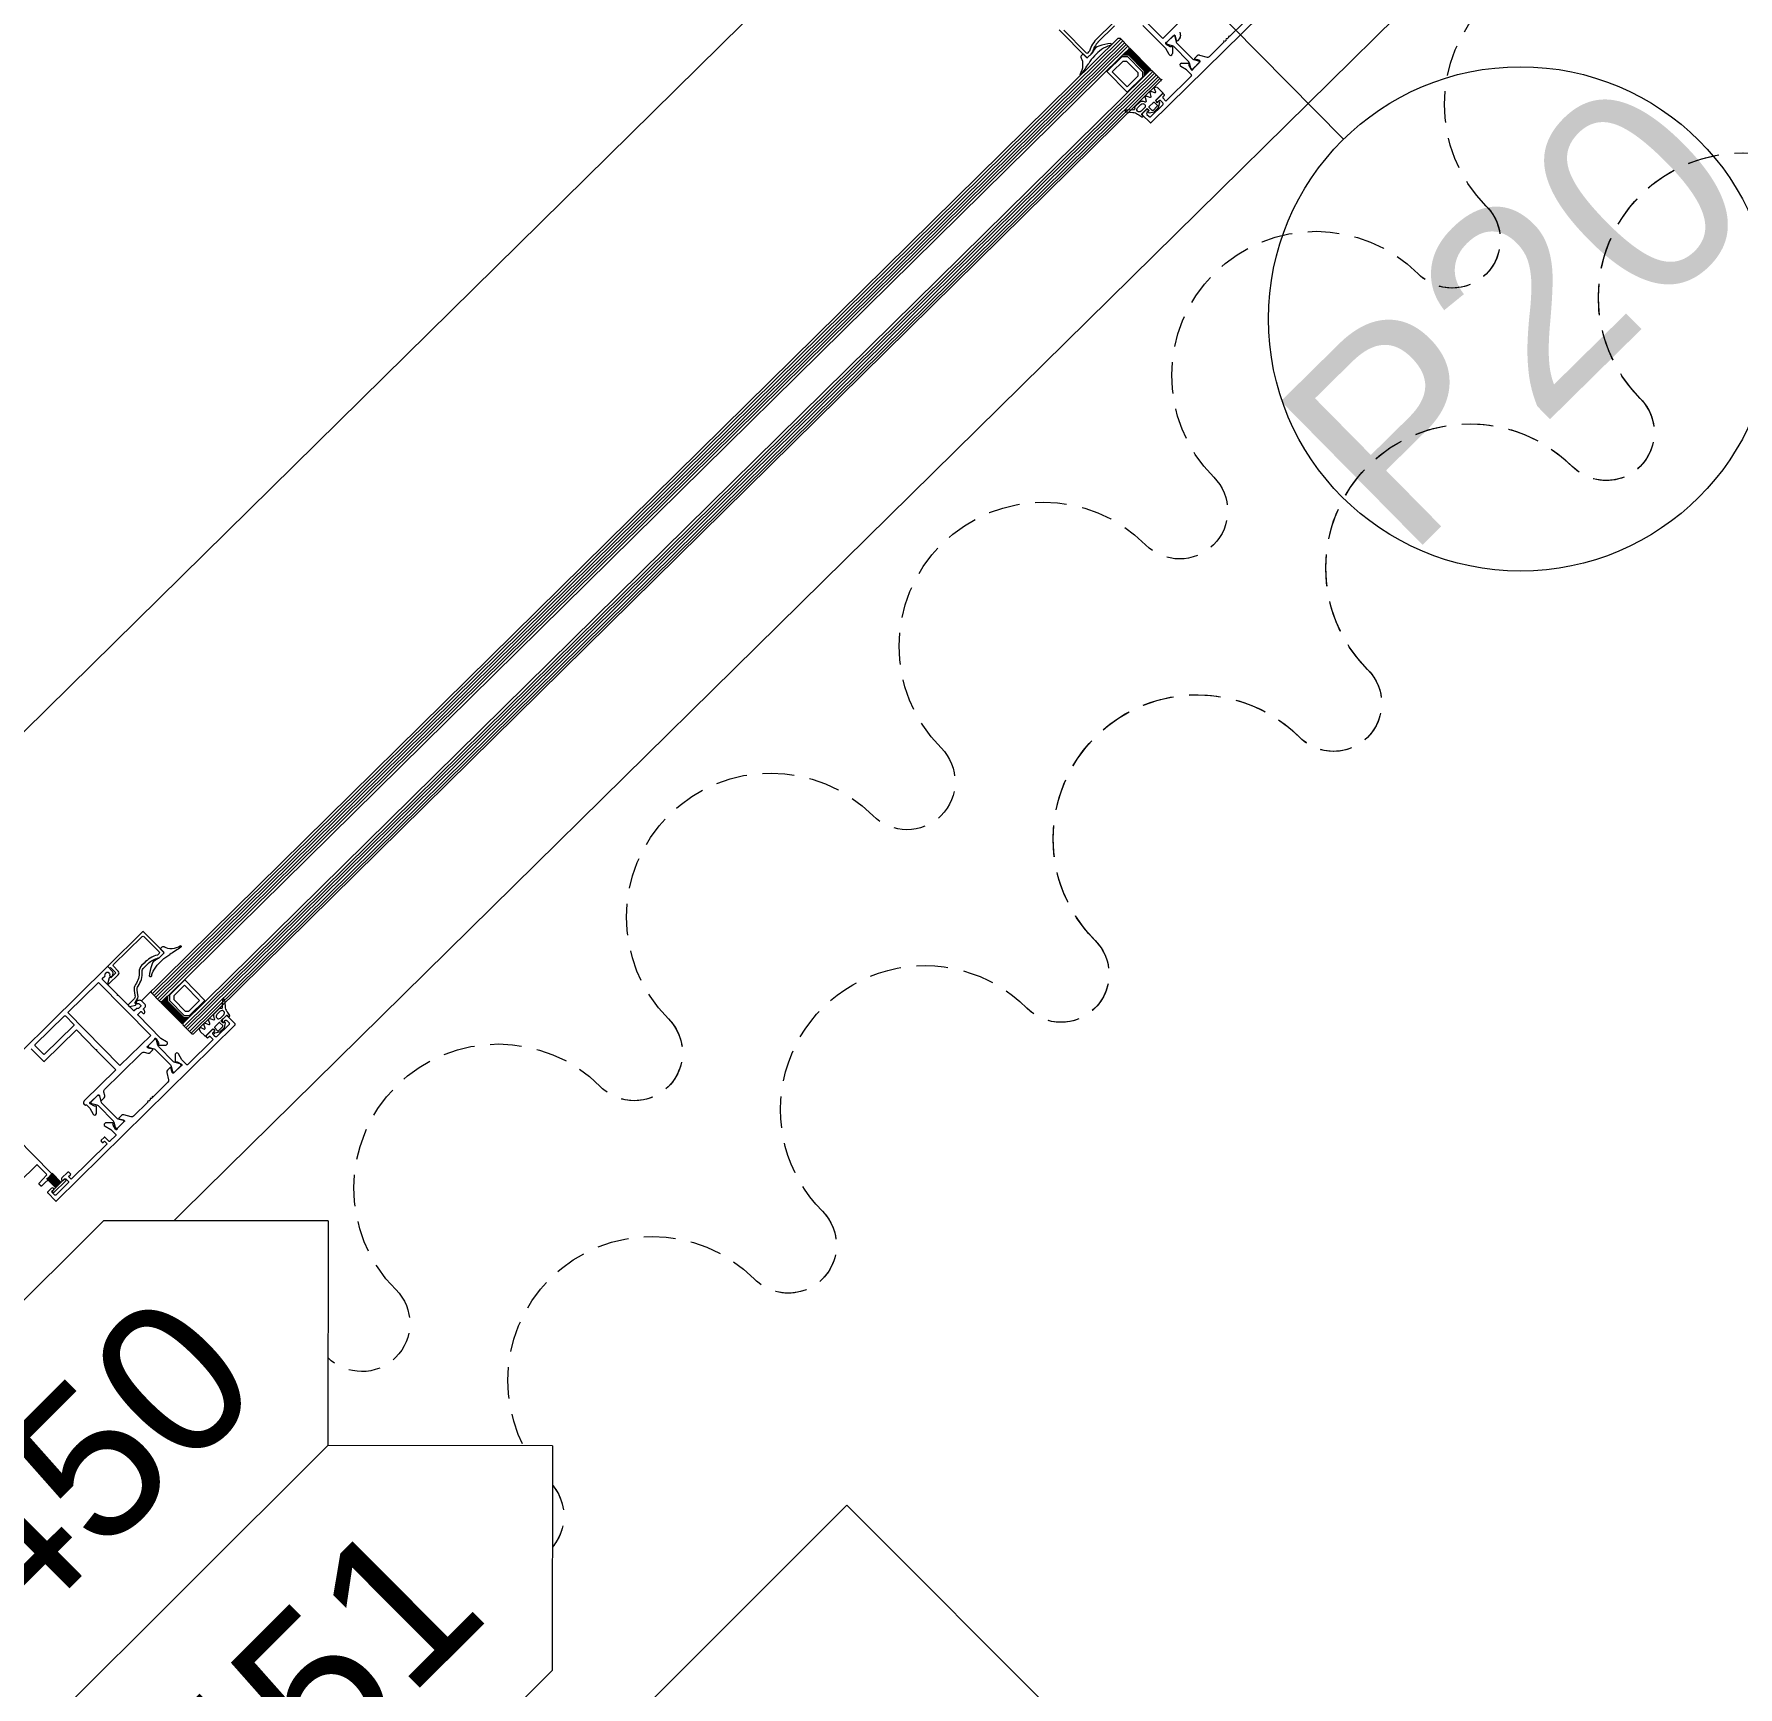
# Model space of a CAD drawing. Header units: centimetres. Extents: x 118932 to 154602, y -32682 to -23521.
# Drawn here: x 137864.6 to 137932.2, y -25439.8 to -25374.3 of the extents above; entities that cross this region are included whole.
import ezdxf

# ---------------------------------------------------------------- set-up
doc = ezdxf.new("R2010")
doc.units = ezdxf.units.CM
doc.header["$LTSCALE"] = 50
doc.header["$MEASUREMENT"] = 0
doc.linetypes.add('HIDDEN', pattern=[0.375, 0.25, -0.125])
for name, color, linetype, lineweight, true_color in [('GEN_00_BL_Yazı', 7, 'Continuous', 0, 0x4f5250), ('GEN_02_TF_Mobilya', 7, 'Continuous', 5, 0x745e3d), ('GEN_02_TF_Pencere', 7, 'Continuous', 9, 0x6093ac), ('GEN_05_ML_Mermer', 7, 'Continuous', 9, 0x9d8692)]:
    doc.layers.add(name, color=color, linetype=linetype, lineweight=lineweight, true_color=true_color)
doc.styles.add('ARIAL', font='arial.ttf')
doc.styles.add('Arial_6', font='arial.ttf', dxfattribs={"height": 59.5325})

# ---------------------------------------------------------------- blocks, each defined once
blk = doc.blocks.new('P20')
at = {"layer": 'GEN_00_BL_Yazı'}
blk.add_line((62850.295, 12036.885, 0), (62850.279, 11986.882, 0), dxfattribs=at)
blk.add_circle((62850.279, 11976.882, 0), 10, dxfattribs=at)
at = {"layer": 'GEN_02_TF_Pencere'}
for p, q in [((62845.302, 11996.348, 0), (62845.302, 11997.888, 0)), ((62845.422, 11997.748, 0), (62845.422, 11996.488, 0)), ((62847.982, 11997.713, 0), (62847.983, 11994.762, 0)), ((62845.521, 11996.318, 0), (62845.332, 11996.318, 0)), ((62845.472, 11996.438, 0), (62845.524, 11996.438, 0)), ((62846.967, 11996.466, 0), (62846.054, 11996.467, 0)), ((62846.152, 11996.587, 0), (62846.968, 11996.586, 0)), ((62846.732, 11996.011, 0), (62792.347, 11996.029, 0)), ((62792.883, 11996.025, 0), (62792.852, 11995.994, 0)), ((62792.852, 11995.994, 0), (62792.852, 11995.494, 0)), ((62846.782, 11995.911, 0), (62792.852, 11995.929, 0)), ((62846.782, 11995.811, 0), (62792.852, 11995.829, 0)), ((62846.782, 11995.711, 0), (62792.852, 11995.729, 0)), ((62846.782, 11995.611, 0), (62792.852, 11995.629, 0)), ((62846.732, 11996.011, 0), (62846.782, 11995.961, 0)), ((62846.782, 11995.961, 0), (62846.782, 11995.461, 0)), ((62847.783, 11994.397, 0), (62847.783, 11995.683, 0)), ((62792.851, 11994.244, 0), (62792.852, 11995.444, 0)), ((62792.852, 11995.444, 0), (62792.851, 11994.244, 0)), ((62846.782, 11995.511, 0), (62792.852, 11995.529, 0)), ((62792.852, 11995.494, 0), (62792.902, 11995.444, 0)), ((62792.852, 11995.444, 0), (62793.227, 11995.443, 0)), ((62792.852, 11995.444, 0), (62792.852, 11995.444, 0)), ((62792.892, 11995.444, 0), (62792.891, 11994.244, 0)), ((62792.932, 11995.444, 0), (62792.931, 11994.244, 0)), ((62792.972, 11995.444, 0), (62792.971, 11994.244, 0)), ((62793.012, 11995.443, 0), (62793.011, 11994.243, 0)), ((62793.052, 11995.443, 0), (62793.051, 11994.243, 0)), ((62793.077, 11995.293, 0), (62793.076, 11994.393, 0)), ((62793.227, 11995.443, 0), (62793.077, 11995.293, 0)), ((62793.092, 11995.443, 0), (62793.092, 11995.308, 0)), ((62793.132, 11995.443, 0), (62793.132, 11995.348, 0)), ((62793.302, 11995.413, 0), (62793.151, 11995.263, 0)), ((62793.151, 11995.263, 0), (62793.151, 11994.423, 0)), ((62793.172, 11995.443, 0), (62793.172, 11995.388, 0)), ((62793.212, 11995.443, 0), (62793.212, 11995.428, 0)), ((62846.407, 11995.412, 0), (62793.212, 11995.428, 0)), ((62793.401, 11995.263, 0), (62793.301, 11995.163, 0)), ((62793.301, 11995.163, 0), (62793.301, 11994.523, 0)), ((62794.152, 11995.413, 0), (62793.302, 11995.413, 0)), ((62794.001, 11995.263, 0), (62793.401, 11995.263, 0)), ((62794.001, 11994.423, 0), (62794.001, 11995.263, 0)), ((62794.151, 11994.273, 0), (62794.152, 11995.413, 0)), ((62845.481, 11994.242, 0), (62845.482, 11995.382, 0)), ((62845.482, 11995.382, 0), (62846.332, 11995.382, 0)), ((62845.631, 11994.392, 0), (62845.631, 11995.232, 0)), ((62845.631, 11995.232, 0), (62846.231, 11995.232, 0)), ((62846.231, 11995.232, 0), (62846.331, 11995.132, 0)), ((62846.331, 11995.132, 0), (62846.331, 11994.492, 0)), ((62846.332, 11995.382, 0), (62846.481, 11995.232, 0)), ((62846.782, 11995.411, 0), (62846.407, 11995.412, 0)), ((62846.407, 11995.412, 0), (62846.557, 11995.262, 0)), ((62846.407, 11995.412, 0), (62846.407, 11995.411, 0)), ((62846.447, 11995.412, 0), (62846.447, 11995.372, 0)), ((62846.481, 11995.232, 0), (62846.481, 11994.392, 0)), ((62846.487, 11995.412, 0), (62846.487, 11995.332, 0)), ((62846.527, 11995.412, 0), (62846.527, 11995.292, 0)), ((62846.557, 11995.262, 0), (62846.556, 11994.362, 0)), ((62846.567, 11995.412, 0), (62846.566, 11994.212, 0)), ((62846.607, 11995.412, 0), (62846.606, 11994.212, 0)), ((62846.647, 11995.412, 0), (62846.646, 11994.212, 0)), ((62846.687, 11995.411, 0), (62846.686, 11994.211, 0)), ((62846.727, 11995.411, 0), (62846.726, 11994.211, 0)), ((62846.782, 11995.461, 0), (62846.732, 11995.411, 0)), ((62846.767, 11995.411, 0), (62846.766, 11994.211, 0)), ((62846.781, 11994.211, 0), (62846.782, 11995.411, 0)), ((62846.782, 11995.411, 0), (62846.782, 11995.411, 0)), ((62792.901, 11994.244, 0), (62792.851, 11994.194, 0)), ((62793.226, 11994.243, 0), (62792.851, 11994.244, 0)), ((62793.076, 11994.393, 0), (62793.226, 11994.243, 0)), ((62793.091, 11994.378, 0), (62793.091, 11994.243, 0)), ((62793.131, 11994.338, 0), (62793.131, 11994.243, 0)), ((62793.151, 11994.423, 0), (62793.301, 11994.273, 0)), ((62793.171, 11994.298, 0), (62793.171, 11994.243, 0)), ((62793.211, 11994.258, 0), (62793.211, 11994.243, 0)), ((62793.301, 11994.523, 0), (62793.401, 11994.423, 0)), ((62793.301, 11994.273, 0), (62794.151, 11994.273, 0)), ((62793.401, 11994.423, 0), (62794.001, 11994.423, 0)), ((62846.331, 11994.242, 0), (62845.481, 11994.242, 0)), ((62846.231, 11994.392, 0), (62845.631, 11994.392, 0)), ((62846.331, 11994.492, 0), (62846.231, 11994.392, 0)), ((62846.481, 11994.392, 0), (62846.331, 11994.242, 0)), ((62846.556, 11994.362, 0), (62846.406, 11994.212, 0)), ((62846.446, 11994.252, 0), (62846.446, 11994.212, 0)), ((62846.486, 11994.292, 0), (62846.486, 11994.212, 0)), ((62846.526, 11994.332, 0), (62846.526, 11994.212, 0)), ((62847.713, 11994.136, 0), (62847.783, 11994.397, 0)), ((62848.01, 11994.246, 0), (62847.839, 11994.073, 0)), ((62847.92, 11994.531, 0), (62847.92, 11994.512, 0)), ((62847.92, 11994.512, 0), (62847.972, 11994.328, 0)), ((62847.949, 11994.467, 0), (62847.949, 11994.503, 0)), ((62848.053, 11994.287, 0), (62847.949, 11994.467, 0)), ((62847.983, 11994.762, 0), (62849.693, 11994.763, 0)), ((62847.989, 11994.543, 0), (62848.329, 11994.543, 0)), ((62848.38, 11994.543, 0), (62847.993, 11994.542, 0)), ((62848.369, 11994.466, 0), (62848.265, 11994.286, 0)), ((62848.313, 11994.323, 0), (62848.406, 11994.475, 0)), ((62848.473, 11994.293, 0), (62848.33, 11994.293, 0)), ((62848.369, 11994.502, 0), (62848.369, 11994.466, 0)), ((62848.41, 11994.491, 0), (62848.41, 11994.513, 0)), ((62848.634, 11994.465, 0), (62848.558, 11994.341, 0)), ((62792.851, 11994.194, 0), (62792.851, 11993.694, 0)), ((62846.781, 11994.111, 0), (62792.851, 11994.129, 0)), ((62846.781, 11994.011, 0), (62792.851, 11994.029, 0)), ((62846.781, 11993.911, 0), (62792.851, 11993.929, 0)), ((62846.781, 11993.811, 0), (62792.851, 11993.829, 0)), ((62846.781, 11993.711, 0), (62792.851, 11993.729, 0)), ((62792.851, 11993.694, 0), (62792.901, 11993.644, 0)), ((62846.406, 11994.212, 0), (62792.886, 11994.229, 0)), ((62846.831, 11993.63, 0), (62792.898, 11993.647, 0)), ((62846.406, 11994.213, 0), (62846.406, 11994.212, 0)), ((62846.406, 11994.212, 0), (62846.781, 11994.211, 0)), ((62846.731, 11994.211, 0), (62846.781, 11994.161, 0)), ((62846.781, 11993.661, 0), (62846.731, 11993.611, 0)), ((62846.781, 11994.161, 0), (62846.781, 11993.661, 0)), ((62847.839, 11994.073, 0), (62847.821, 11994.061, 0)), ((62848.069, 11993.379, 0), (62848.069, 11994.227, 0)), ((62848.249, 11994.226, 0), (62848.249, 11993.379, 0)), ((62848.249, 11994.226, 0), (62848.249, 11994.226, 0)), ((62845.281, 11992.739, 0), (62845.281, 11993.179, 0)), ((62845.311, 11993.209, 0), (62845.511, 11993.209, 0)), ((62845.421, 11993.059, 0), (62845.421, 11992.939, 0)), ((62845.551, 11993.109, 0), (62845.471, 11993.109, 0)), ((62845.471, 11992.889, 0), (62846.141, 11992.889, 0)), ((62846.141, 11993.109, 0), (62846.061, 11993.109, 0)), ((62846.101, 11993.209, 0), (62846.411, 11993.209, 0)), ((62846.191, 11992.939, 0), (62846.191, 11993.059, 0)), ((62846.331, 11993.079, 0), (62846.331, 11992.909, 0)), ((62846.331, 11992.909, 0), (62847.751, 11992.909, 0)), ((62846.431, 11993.109, 0), (62846.361, 11993.109, 0)), ((62846.461, 11993.159, 0), (62846.461, 11993.139, 0)), ((62847.781, 11993.21, 0), (62847.711, 11993.471, 0)), ((62847.781, 11992.939, 0), (62847.781, 11993.21, 0)), ((62847.819, 11993.546, 0), (62847.837, 11993.533, 0)), ((62847.837, 11993.533, 0), (62848.008, 11993.36, 0)), ((62847.969, 11993.279, 0), (62847.918, 11993.094, 0)), ((62847.918, 11993.094, 0), (62847.918, 11993.076, 0)), ((62847.949, 11993.139, 0), (62848.053, 11993.319, 0)), ((62847.949, 11993.103, 0), (62847.949, 11993.139, 0)), ((62848.329, 11993.063, 0), (62847.989, 11993.063, 0)), ((62847.991, 11993.064, 0), (62848.378, 11993.064, 0)), ((62848.265, 11993.319, 0), (62848.369, 11993.139, 0)), ((62848.404, 11993.131, 0), (62848.311, 11993.284, 0)), ((62848.328, 11993.314, 0), (62848.471, 11993.314, 0)), ((62848.369, 11993.139, 0), (62848.369, 11993.102, 0)), ((62848.408, 11993.094, 0), (62848.408, 11993.116, 0)), ((62848.556, 11993.266, 0), (62848.714, 11993.006, 0)), ((62848.8, 11992.958, 0), (62849.624, 11992.958, 0)), ((62849.624, 11992.958, 0), (62849.646, 11992.996, 0)), ((62849.646, 11992.996, 0), (62849.668, 11992.958, 0)), ((62849.668, 11992.958, 0), (62849.726, 11992.958, 0)), ((62849.786, 11992.958, 0), (62849.866, 11992.958, 0)), ((62849.926, 11992.958, 0), (62850.712, 11992.958, 0)), ((62855.251, 11992.706, 0), (62845.311, 11992.709, 0))]:
    blk.add_line(p, q, dxfattribs=at)
at = {"layer": 'GEN_02_TF_Pencere', "extrusion": (0, 0, -1)}
for p, q in [((62794.332, 11996.959, 0), (62794.332, 11996.774, 0)), ((62794.4, 11996.984, 0), (62794.362, 11996.984, 0)), ((62794.362, 11996.984, 0), (62794.362, 11996.984, 0)), ((62793.304, 11996.443, 0), (62793.316, 11996.445, 0)), ((62793.992, 11996.76, 0), (62793.972, 11996.769, 0)), ((62794.302, 11996.749, 0), (62794.041, 11996.749, 0)), ((62845.234, 11996.553, 0), (62845.272, 11996.553, 0)), ((62845.272, 11996.553, 0), (62845.272, 11996.553, 0)), ((62845.302, 11996.528, 0), (62845.302, 11996.343, 0)), ((62845.332, 11996.318, 0), (62845.593, 11996.318, 0)), ((62845.642, 11996.329, 0), (62845.662, 11996.338, 0)), ((62846.33, 11996.012, 0), (62846.317, 11996.014, 0)), ((62793.172, 11993.566, 0), (62793.204, 11993.624, 0)), ((62793.28, 11993.62, 0), (62793.335, 11993.487, 0)), ((62793.391, 11993.487, 0), (62793.446, 11993.62, 0)), ((62793.522, 11993.623, 0), (62793.6, 11993.483, 0)), ((62793.655, 11993.487, 0), (62793.711, 11993.62, 0)), ((62793.786, 11993.623, 0), (62793.864, 11993.483, 0)), ((62793.919, 11993.486, 0), (62793.958, 11993.58, 0)), ((62793.958, 11993.58, 0), (62793.958, 11993.58, 0)), ((62794.052, 11993.637, 0), (62794.306, 11993.637, 0)), ((62794.465, 11993.591, 0), (62794.676, 11993.79, 0)), ((62794.728, 11993.751, 0), (62794.55, 11993.535, 0)), ((62844.904, 11993.72, 0), (62845.082, 11993.504, 0)), ((62845.167, 11993.56, 0), (62844.956, 11993.759, 0)), ((62845.58, 11993.606, 0), (62845.326, 11993.606, 0)), ((62845.846, 11993.591, 0), (62845.768, 11993.452, 0)), ((62845.977, 11993.455, 0), (62845.921, 11993.588, 0)), ((62846.11, 11993.592, 0), (62846.032, 11993.452, 0)), ((62846.241, 11993.455, 0), (62846.186, 11993.589, 0)), ((62846.352, 11993.589, 0), (62846.297, 11993.456, 0)), ((62846.46, 11993.535, 0), (62846.428, 11993.592, 0)), ((62793.161, 11993.276, 0), (62793.161, 11993.527, 0)), ((62793.586, 11993.249, 0), (62793.191, 11993.25, 0)), ((62793.685, 11992.967, 0), (62793.522, 11993.071, 0)), ((62793.546, 11993.135, 0), (62793.586, 11993.135, 0)), ((62793.586, 11993.135, 0), (62793.586, 11993.249, 0)), ((62793.666, 11993.223, 0), (62793.665, 11993.064, 0)), ((62793.935, 11992.967, 0), (62793.685, 11992.967, 0)), ((62793.695, 11993.038, 0), (62793.925, 11993.037, 0)), ((62793.926, 11993.249, 0), (62793.696, 11993.249, 0)), ((62794.099, 11993.07, 0), (62793.935, 11992.967, 0)), ((62793.947, 11993.241, 0), (62793.947, 11993.241, 0)), ((62793.955, 11993.064, 0), (62793.956, 11993.222, 0)), ((62794, 11993.451, 0), (62794, 11993.432, 0)), ((62794, 11993.451, 0), (62794, 11993.451, 0)), ((62794.336, 11993.248, 0), (62794.036, 11993.249, 0)), ((62794.036, 11993.249, 0), (62794.036, 11993.134, 0)), ((62794.036, 11993.134, 0), (62794.076, 11993.134, 0)), ((62794.1, 11993.344, 0), (62794.286, 11993.344, 0)), ((62794.286, 11993.539, 0), (62794.101, 11993.539, 0)), ((62794.366, 11993.161, 0), (62794.366, 11993.222, 0)), ((62794.386, 11993.432, 0), (62794.386, 11993.451, 0)), ((62845.246, 11993.401, 0), (62845.246, 11993.42, 0)), ((62845.266, 11993.13, 0), (62845.266, 11993.191, 0)), ((62845.296, 11993.217, 0), (62845.596, 11993.217, 0)), ((62845.346, 11993.508, 0), (62845.531, 11993.508, 0)), ((62845.531, 11993.313, 0), (62845.346, 11993.313, 0)), ((62845.533, 11993.039, 0), (62845.696, 11992.935, 0)), ((62845.596, 11993.103, 0), (62845.556, 11993.103, 0)), ((62845.596, 11993.217, 0), (62845.596, 11993.103, 0)), ((62845.631, 11993.42, 0), (62845.631, 11993.401, 0)), ((62845.631, 11993.42, 0), (62845.631, 11993.42, 0)), ((62845.713, 11993.455, 0), (62845.674, 11993.548, 0)), ((62845.674, 11993.548, 0), (62845.674, 11993.548, 0)), ((62845.676, 11993.032, 0), (62845.676, 11993.191, 0)), ((62845.685, 11993.21, 0), (62845.685, 11993.21, 0)), ((62845.696, 11992.935, 0), (62845.946, 11992.935, 0)), ((62845.706, 11993.217, 0), (62845.936, 11993.218, 0)), ((62845.936, 11993.006, 0), (62845.706, 11993.006, 0)), ((62845.946, 11992.935, 0), (62846.11, 11993.039, 0)), ((62845.966, 11993.191, 0), (62845.966, 11993.032, 0)), ((62846.046, 11993.103, 0), (62846.046, 11993.218, 0)), ((62846.046, 11993.218, 0), (62846.441, 11993.218, 0)), ((62846.086, 11993.103, 0), (62846.046, 11993.103, 0)), ((62846.471, 11993.244, 0), (62846.471, 11993.495, 0))]:
    blk.add_line(p, q, dxfattribs=at)
at = {"layer": 'GEN_02_TF_Pencere', "linetype": 'Continuous'}
for p, q in [((62784.725, 11993.142, 0), (62784.725, 11993.652, 0)), ((62784.745, 11993.142, 0), (62784.745, 11993.652, 0)), ((62784.765, 11993.142, 0), (62784.765, 11993.652, 0)), ((62784.785, 11993.142, 0), (62784.785, 11993.652, 0)), ((62784.805, 11993.142, 0), (62784.805, 11993.652, 0)), ((62784.825, 11993.142, 0), (62784.825, 11993.652, 0)), ((62784.845, 11993.142, 0), (62784.845, 11993.652, 0)), ((62784.865, 11993.142, 0), (62784.865, 11993.652, 0)), ((62784.885, 11993.142, 0), (62784.885, 11993.652, 0)), ((62784.905, 11993.142, 0), (62784.905, 11993.652, 0)), ((62784.925, 11993.142, 0), (62784.925, 11993.652, 0)), ((62784.945, 11993.142, 0), (62784.945, 11993.652, 0)), ((62784.965, 11993.142, 0), (62784.965, 11993.652, 0)), ((62784.985, 11993.142, 0), (62784.985, 11993.652, 0)), ((62785.005, 11993.142, 0), (62785.005, 11993.652, 0)), ((62785.025, 11993.142, 0), (62785.025, 11993.652, 0))]:
    blk.add_line(p, q, dxfattribs=at)
at = {"layer": 'GEN_02_TF_Pencere', "elevation": 0}
for points in [[(62785.003, 11995.622), (62785.002, 11993.676, -0.414214), (62784.902, 11993.576), (62784.381, 11993.576, -0.414214), (62784.351, 11993.606), (62784.351, 11993.696, -0.400696), (62784.38, 11993.726), (62784.813, 11993.746, 0.400696), (62784.842, 11993.776), (62784.842, 11994.286, 0.414214), (62784.812, 11994.316), (62782.881, 11994.317, 0.414214)], [(62787.902, 11997.749), (62787.902, 11997.049, 0.414213), (62787.932, 11997.019), (62789.702, 11997.017), (62789.701, 11995.937), (62789.731, 11995.907), (62789.701, 11995.877), (62789.7, 11994.797), (62787.95, 11994.799, 0.414277), (62787.85, 11994.699), (62787.85, 11994.664, 0.339312), (62787.865, 11994.645), (62787.885, 11994.639, -0.339802), (62787.9, 11994.62), (62787.899, 11994.433), (62787.829, 11994.173, 0.700085), (62787.937, 11994.097), (62787.955, 11994.11), (62788.126, 11994.282, 0.617948), (62788.111, 11994.342, -0.283637), (62788.088, 11994.364), (62788.037, 11994.549), (62788.037, 11994.567, -0.673161), (62788.089, 11994.588, 0.202488), (62788.11, 11994.578), (62788.497, 11994.578, -0.414214), (62788.527, 11994.548), (62788.527, 11994.527, -0.137872), (62788.523, 11994.511), (62788.43, 11994.359, 0.585524), (62788.447, 11994.328), (62788.589, 11994.328, 0.261413), (62788.675, 11994.376), (62788.75, 11994.5, -0.261413), (62788.836, 11994.548), (62789.743, 11994.547), (62790.913, 11994.546, -0.261413), (62790.999, 11994.498), (62791.074, 11994.374, 0.261413), (62791.16, 11994.326), (62791.302, 11994.326, 0.585524), (62791.319, 11994.356), (62791.226, 11994.509, -0.137872), (62791.222, 11994.524), (62791.222, 11994.546, -0.414214), (62791.252, 11994.576), (62791.639, 11994.575, 0.202488), (62791.661, 11994.584, -0.673161), (62791.712, 11994.563), (62791.712, 11994.545), (62791.661, 11994.361, -0.283637), (62791.638, 11994.339, 0.617948), (62791.622, 11994.279), (62791.793, 11994.106), (62791.811, 11994.094, 0.700085), (62791.919, 11994.169), (62791.849, 11994.43), (62791.851, 11995.716, -0.414214), (62791.881, 11995.746), (62792.021, 11995.745, -0.414214), (62792.051, 11995.715), (62792.051, 11995.625, 0.463003), (62792.085, 11995.596, 0.372825), (62792.171, 11995.695), (62792.171, 11995.715, -0.414214), (62792.201, 11995.745), (62792.271, 11995.745, 0.414214), (62792.351, 11995.825), (62792.351, 11995.995, 0.414214), (62792.201, 11996.145), (62792.181, 11996.145, 0.414214), (62792.151, 11996.115), (62792.151, 11996.074, 0.380812), (62792.176, 11996.045, -0.365977), (62792.201, 11996.015), (62792.201, 11995.925, -0.414214), (62792.171, 11995.895), (62792.061, 11995.895, -0.365977), (62792.031, 11995.92, 0.369187), (62792.002, 11995.945), (62791.881, 11995.946, -0.414214), (62791.851, 11995.976), (62791.852, 11996.816), (62791.822, 11996.846), (62791.852, 11996.876), (62791.852, 11997.716, -0.414214), (62791.882, 11997.746), (62792.003, 11997.745, 0.365995), (62792.033, 11997.77, -0.365977), (62792.062, 11997.795), (62792.172, 11997.795, -0.414214), (62792.202, 11997.765), (62792.202, 11997.675, -0.374045), (62792.177, 11997.646, 0.366034), (62792.152, 11997.616), (62792.152, 11997.575, 0.414214), (62792.182, 11997.545), (62792.202, 11997.545, 0.414214), (62792.352, 11997.695), (62792.353, 11997.915, 0.414214), (62792.323, 11997.945), (62792.323, 11997.945), (62784.383, 11997.952, 0.198912)]]:
    blk.add_lwpolyline(points, format="xyb", dxfattribs=at)
for points in [[(62789.773, 11997.226, -0.198912), (62789.752, 11997.217), (62788.132, 11997.218, -0.414214), (62788.102, 11997.248), (62788.102, 11997.719, -0.414214), (62788.132, 11997.749), (62789.752, 11997.747, -0.414214), (62789.782, 11997.717), (62789.782, 11997.247, -0.198912), (62789.773, 11997.226)], [(62794.302, 11997.949), (62792.382, 11997.95, 0.41421), (62792.352, 11997.92), (62792.352, 11997.86, 0.41421), (62792.382, 11997.83), (62792.402, 11997.83), (62792.402, 11997.53), (62792.132, 11997.53), (62792.112, 11997.565, 0.414213), (62792.071, 11997.576), (62791.9, 11997.477, 0.767327), (62791.918, 11997.41), (62792.422, 11997.41, 0.414213), (62792.522, 11997.51), (62792.522, 11997.78, -0.414213), (62792.572, 11997.83), (62794.162, 11997.829, -0.414213), (62794.212, 11997.779), (62794.212, 11996.919, -0.414213), (62794.162, 11996.869), (62794.11, 11996.869, -0.127549), (62794.076, 11996.878, 0.13898), (62793.482, 11997.018), (62793.333, 11997.018, 0.215322), (62793.093, 11996.91, -0.168624), (62792.636, 11996.652, 0.197358), (62792.431, 11996.521), (62792.323, 11996.366, -0.244575), (62792.176, 11996.29), (62791.896, 11996.29, 0.767327), (62791.869, 11996.188), (62792.067, 11996.074, 0.577351), (62792.112, 11996.1), (62792.112, 11996.17), (62792.176, 11996.17, 0.244575), (62792.421, 11996.298), (62792.529, 11996.452, -0.197358), (62792.657, 11996.534, 0.168624), (62793.183, 11996.831, -0.215322), (62793.333, 11996.898), (62793.58, 11996.898, -0.114883), (62794.016, 11996.774, 0.126996), (62794.113, 11996.749), (62794.302, 11996.749, 0.414213), (62794.332, 11996.779), (62794.332, 11997.919, 0.414213), (62794.302, 11997.949)], [(62788.387, 11994.262), (62788.387, 11993.414, 0.131653), (62788.403, 11993.354), (62788.507, 11993.174), (62788.507, 11993.138, -0.414213), (62788.467, 11993.098), (62788.127, 11993.098, -0.414214), (62788.087, 11993.138), (62788.087, 11993.175), (62788.191, 11993.354, 0.131652), (62788.207, 11993.414), (62788.207, 11994.262, 0.131652), (62788.191, 11994.322), (62788.087, 11994.502), (62788.087, 11994.538, -0.414214), (62788.127, 11994.578), (62788.467, 11994.578, -0.414213), (62788.507, 11994.538), (62788.507, 11994.502), (62788.403, 11994.322, 0.131652), (62788.387, 11994.262)], [(62791.383, 11994.259), (62791.383, 11993.412, -0.131653), (62791.367, 11993.352), (62791.263, 11993.172), (62791.263, 11993.136, 0.414213), (62791.303, 11993.096), (62791.643, 11993.095, 0.414214), (62791.683, 11993.135), (62791.683, 11993.172), (62791.579, 11993.352, -0.131652), (62791.563, 11993.412), (62791.563, 11994.259, -0.131652), (62791.579, 11994.319), (62791.683, 11994.499), (62791.683, 11994.535, 0.414214), (62791.643, 11994.575), (62791.303, 11994.576, 0.414213), (62791.263, 11994.536), (62791.263, 11994.5), (62791.367, 11994.319, -0.131652), (62791.383, 11994.259)], [(62784.381, 11992.744), (62794.321, 11992.741, 0.414214), (62794.351, 11992.771), (62794.351, 11993.211, 0.414214), (62794.321, 11993.241), (62794.121, 11993.241, 0.414214), (62794.051, 11993.171, 0.414214), (62794.081, 11993.141), (62794.161, 11993.141, -0.414214), (62794.211, 11993.091), (62794.211, 11992.971, -0.414214), (62794.161, 11992.921), (62793.491, 11992.921, -0.414214), (62793.441, 11992.971), (62793.441, 11993.091, -0.414214), (62793.491, 11993.141), (62793.571, 11993.141, 0.414214), (62793.601, 11993.171, 0.414214), (62793.531, 11993.241), (62793.221, 11993.241, 0.414214), (62793.171, 11993.191), (62793.171, 11993.171, 0.414214), (62793.201, 11993.141), (62793.271, 11993.141, -0.414214), (62793.301, 11993.111), (62793.301, 11992.941), (62791.881, 11992.941, -0.414214), (62791.851, 11992.971), (62791.851, 11993.242), (62791.921, 11993.503, 0.700075), (62791.813, 11993.579), (62791.795, 11993.566), (62791.624, 11993.393, 0.617785), (62791.64, 11993.333, -0.283333), (62791.662, 11993.311), (62791.713, 11993.127), (62791.713, 11993.109, -0.673162), (62791.662, 11993.088, 0.202354), (62791.64, 11993.097), (62791.253, 11993.097, -0.415901), (62791.223, 11993.127), (62791.223, 11993.149, -0.137872), (62791.228, 11993.165), (62791.321, 11993.317, 0.585714), (62791.304, 11993.347), (62791.161, 11993.347, 0.30109), (62791.076, 11993.299), (62790.917, 11993.04, -0.261413), (62790.832, 11992.992), (62790.008, 11992.992), (62789.986, 11993.03), (62789.964, 11992.992), (62789.906, 11992.992, 1), (62789.846, 11992.992), (62789.766, 11992.992, 1), (62789.706, 11992.992), (62788.92, 11992.992, -0.261413), (62788.835, 11993.04), (62788.676, 11993.3, 0.261381), (62788.591, 11993.348), (62788.448, 11993.348, 0.585524), (62788.431, 11993.318), (62788.524, 11993.165, -0.137707), (62788.528, 11993.15), (62788.528, 11993.128, -0.414214), (62788.498, 11993.098), (62788.111, 11993.098, 0.202488), (62788.09, 11993.089, -0.673126), (62788.038, 11993.11), (62788.038, 11993.128), (62788.09, 11993.312, -0.283536), (62788.112, 11993.334, 0.617796), (62788.128, 11993.394), (62787.957, 11993.567), (62787.939, 11993.58, 0.700399), (62787.831, 11993.505), (62787.901, 11993.244), (62787.901, 11992.973, -0.414214), (62787.871, 11992.943), (62787.551, 11992.943, -0.414214), (62787.521, 11992.973), (62787.521, 11993.183, 0.414214), (62787.491, 11993.213), (62787.331, 11993.213, 0.414214), (62787.301, 11993.183), (62787.301, 11993.123, 0.414214), (62787.331, 11993.093), (62787.401, 11993.093), (62787.401, 11992.943), (62785.401, 11992.943), (62785.401, 11993.093), (62785.501, 11993.093, 0.414214), (62785.531, 11993.123), (62785.531, 11993.193, 0.414214), (62785.481, 11993.243), (62785.171, 11993.243, 0.414214), (62785.101, 11993.174, 0.414214), (62785.131, 11993.144), (62785.211, 11993.143, -0.414214), (62785.261, 11993.093), (62785.261, 11992.973, -0.414214), (62785.211, 11992.923), (62784.541, 11992.924, -0.414214), (62784.491, 11992.974), (62784.491, 11993.094, -0.414214), (62784.541, 11993.144), (62784.621, 11993.144, 0.414214), (62784.651, 11993.174, 0.414214), (62784.581, 11993.244), (62784.381, 11993.244, 0.414214), (62784.351, 11993.214), (62784.351, 11992.774, 0.414214), (62784.381, 11992.744)]]:
    blk.add_lwpolyline(points, format="xyb", close=True, dxfattribs=at)
blk.add_lwpolyline([(62789.942, 11997.747), (62791.652, 11997.746), (62791.65, 11994.795), (62789.94, 11994.797), (62789.942, 11997.747)], close=True, dxfattribs=at)
at = {"layer": 'GEN_02_TF_Pencere', "linetype": 'Continuous', "elevation": 0}
blk.add_lwpolyline([(62785.215, 11993.142), (62784.535, 11993.142), (62784.535, 11993.052), (62785.215, 11993.052), (62785.215, 11993.142)], close=True, dxfattribs=at)
at = {"layer": 'GEN_02_TF_Pencere'}
for centre, radius, start, end in [((62845.332, 11996.348, 0), 0.03, 179.98193, 269.98182), ((62845.472, 11996.488, 0), 0.05, 179.98199, 269.98188), ((62845.521, 11996.518, 0), 0.2, 269.9842, 298.93457), ((62845.524, 11996.508, 0), 0.07, 269.98402, 299.0591), ((62846.102, 11995.467, 0), 1.12, 87.40736, 119.05649), ((62846.102, 11995.467, 0), 1, 92.71693, 118.93125), ((62847.95, 11994.531, 0), 0.03, 44.22708, 180.01469), ((62847.989, 11994.503, 0), 0.04, 89.98183, 179.98192), ((62847.993, 11994.572, 0), 0.03, 224.22697, 270.01472), ((62848.001, 11994.336, 0), 0.03, 194.40452, 257.74571), ((62847.987, 11994.272, 0), 0.0347, 311.36109, 78.21673), ((62847.949, 11994.227, 0), 0.12, 359.98188, 29.98177), ((62848.369, 11994.226, 0), 0.12, 149.98197, 179.98186), ((62848.33, 11994.313, 0), 0.02, 148.61487, 270.01486), ((62848.329, 11994.503, 0), 0.04, 359.98193, 89.98182), ((62848.38, 11994.513, 0), 0.03, 0.01468, 90.01477), ((62848.38, 11994.491, 0), 0.03, 328.61444, 0.01441), ((62848.473, 11994.393, 0), 0.1, 270.01472, 328.61481), ((62847.781, 11994.118, 0), 0.07, 165.03363, 305.01478), ((62845.311, 11993.179, 0), 0.03, 89.98183, 179.98192), ((62845.471, 11993.059, 0), 0.05, 89.98183, 179.98192), ((62845.471, 11992.939, 0), 0.05, 179.98183, 269.98192), ((62845.511, 11993.139, 0), 0.07, 359.98183, 89.98192), ((62845.551, 11993.139, 0), 0.03, 269.98183, 359.98191), ((62846.101, 11993.139, 0), 0.07, 89.98183, 179.98192), ((62846.061, 11993.139, 0), 0.03, 179.98183, 269.98192), ((62846.141, 11993.059, 0), 0.05, 359.98183, 89.98192), ((62846.141, 11992.939, 0), 0.05, 269.98183, 359.98192), ((62846.361, 11993.079, 0), 0.03, 89.98183, 179.98191), ((62846.411, 11993.159, 0), 0.05, 359.98183, 89.98192), ((62846.431, 11993.139, 0), 0.03, 269.98183, 359.98191), ((62847.779, 11993.489, 0), 0.07, 54.98105, 194.96066), ((62847.751, 11992.939, 0), 0.03, 269.98183, 359.98191), ((62847.948, 11993.076, 0), 0.03, 179.98189, 315.76966), ((62847.989, 11993.103, 0), 0.04, 179.98183, 269.98192), ((62847.998, 11993.271, 0), 0.03, 102.29966, 165.57636), ((62847.991, 11993.034, 0), 0.03, 89.99032, 135.74857), ((62847.985, 11993.334, 0), 0.0347, 281.78883, 48.61743), ((62847.949, 11993.379, 0), 0.12, 329.98197, 359.98186), ((62848.369, 11993.379, 0), 0.12, 179.98186, 209.98197), ((62848.328, 11993.294, 0), 0.02, 89.96697, 211.39938), ((62848.329, 11993.103, 0), 0.04, 269.98193, 359.98182), ((62848.378, 11993.094, 0), 0.0299, 269.81692, 0.14682), ((62848.378, 11993.116, 0), 0.03, 359.98195, 31.38193), ((62848.477, 11993.226, 0), 0.0886, 27.17199, 94.19808), ((62848.8, 11993.058, 0), 0.1, 211.3818, 269.98189), ((62849.756, 11992.958, 0), 0.03, 359.98187, 179.98187), ((62849.896, 11992.958, 0), 0.03, 359.98187, 179.98187), ((62845.311, 11992.739, 0), 0.03, 179.98183, 269.98192)]:
    blk.add_arc(centre, radius, start, end, dxfattribs=at)
at = {"layer": 'GEN_02_TF_Pencere', "extrusion": (0, 0, -1)}
for centre, major_axis, ratio, start_param, end_param in [((62794.362, 11996.959, 0), (-0.03, 0), 0.839387, 0.000001, 1.570795), ((62794.4, 11996.9, 0), (-0.1, 0), 0.839387, 1.570967, 2.940044), ((62793.304, 11996.485, 0), (-0.05, 0), 0.839387, -1.570583, 0.325144), ((62795.598, 11994.267, 0), (-3.543, 0.001), 0.839387, 0.848472, 0.992789), ((62793.306, 11996.476, 0), (-0.0382, 0), 0.839387, 3.770677, 4.441675), ((62793.853, 11995.858, 0), (-0.88, 0), 0.839387, 0.944914, 1.386057), ((62793.828, 11996.562, 0), (-0.286, 0), 0.839387, 0.956763, 2.099792), ((62793.987, 11995.308, 0), (-1.549, 0), 0.839387, 1.378609, 1.866448), ((62794.041, 11996.833, 0), (-0.1, 0), 0.839387, -1.570782, -1.053513), ((62794.302, 11996.774, 0), (-0.03, 0), 0.839387, 3.141594, 4.712388), ((62796.783, 12003.72, 0), (-8.856, 0.003), 0.839387, -1.36365, -1.303118), ((62795.127, 11997.016, 0), (-0.64, 0), 0.839387, -1.336067, -0.186237), ((62794.968, 11996.47, 0), (-0.03, 0), 0.839387, 3.142037, 4.994419), ((62794.968, 11996.47, 0), (-0.03, 0), 0.839387, 1.914632, 3.141556), ((62844.932, 11993.737, 0), (0.0344, 0), 0.881548, 2.526974, 5.481858), ((62845.202, 11993.593, 0), (-0.0509, 0), 0.881548, 3.745027, 5.454025), ((62845.326, 11993.518, 0), (-0.1, 0), 0.881548, 0.603434, 1.569641), ((62845.58, 11993.518, 0), (-0.1, 0), 0.881548, 1.569642, 2.178996), ((62845.58, 11993.518, 0), (0.1, 0), 0.881548, -0.962596, -0.353242), ((62845.883, 11993.575, 0), (-0.0413, 0), 0.881548, 0.458705, 2.776142), ((62846.147, 11993.576, 0), (-0.0413, 0), 0.881548, 0.458704, 2.776141), ((62846.391, 11993.576, 0), (0.0413, 0), 0.881548, 3.504733, 5.82217), ((62844.677, 11993.245, 0), (-0.5, 0), 0.881548, 2.512106, 2.949893), ((62840.91, 11992.601, 0), (-4.337, 0.001), 0.881548, 2.949895, 3.003759), ((62845.236, 11993.13, 0), (0.03, 0), 0.881548, -0.001156, 2.96363), ((62845.346, 11993.42, 0), (-0.1, 0), 0.881548, -0.001157, 1.569641), ((62845.346, 11993.401, 0), (-0.1, 0), 0.881548, 4.711232, 6.28203), ((62845.296, 11993.191, 0), (0.03, 0), 0.881548, 3.140435, 4.711233), ((62845.556, 11993.067, 0), (-0.04, 0), 0.881548, -0.948289, 1.56964), ((62845.531, 11993.42, 0), (-0.1, 0), 0.881548, 1.569641, 3.140438), ((62845.531, 11993.401, 0), (-0.1, 0), 0.881548, 3.140436, 4.711234), ((62845.706, 11993.191, 0), (-0.03, 0), 0.881548, -0.001153, 0.784243), ((62845.706, 11993.032, 0), (0.03, 0), 0.881548, 1.569641, 3.140438), ((62845.706, 11993.191, 0), (-0.03, 0), 0.881548, 0.784243, 1.569639), ((62845.741, 11993.464, 0), (-0.03, 0), 0.881548, 3.628945, 5.929947), ((62845.936, 11993.191, 0), (-0.03, 0), 0.881548, 1.569639, 3.140437), ((62845.936, 11993.032, 0), (-0.03, 0), 0.881548, 3.140435, 4.711233), ((62846.005, 11993.464, 0), (-0.03, 0), 0.881548, 3.628943, 5.929945), ((62846.086, 11993.068, 0), (-0.04, 0), 0.881548, 1.569642, 4.087571), ((62846.269, 11993.465, 0), (-0.03, 0), 0.881548, 3.490789, 5.931679), ((62846.441, 11993.244, 0), (-0.03, 0), 0.881548, 3.140437, 4.711235), ((62846.371, 11993.495, 0), (0.1, 0), 0.881548, -0.461015, -0.001156)]:
    blk.add_ellipse(centre, major_axis=major_axis, ratio=ratio, start_param=start_param, end_param=end_param, dxfattribs=at)
at = {"layer": 'GEN_02_TF_Pencere'}
for centre, major_axis, ratio, start_param, end_param in [((62844.507, 11996.585, 0), (-0.64, 0), 0.839387, 1.805526, 2.955356), ((62845.234, 11996.469, 0), (-0.1, 0), 0.839387, -1.570625, -0.201549), ((62845.272, 11996.528, 0), (-0.03, 0), 0.839387, 3.141594, 4.712388), ((62845.332, 11996.343, 0), (-0.03, 0), 0.839387, 0.000001, 1.570795), ((62845.593, 11996.402, 0), (-0.1, 0), 0.839387, 1.57081, 2.088079), ((62845.806, 11996.131, 0), (-0.286, 0), 0.839387, 4.098356, 5.241385), ((62844.034, 11993.836, 0), (-3.543, 0.001), 0.839387, 3.990064, 4.134382), ((62844.666, 11996.039, 0), (0.03, 0), 0.839387, 1.914632, 3.141556), ((62844.666, 11996.039, 0), (-0.03, 0), 0.839387, 0.000445, 1.852827), ((62842.855, 12003.29, 0), (8.856, -0.003), 0.839387, -1.36365, -1.303119), ((62845.646, 11994.877, 0), (1.549, 0), 0.839387, 1.378609, 1.866448), ((62845.781, 11995.427, 0), (-0.88, 0), 0.839387, 4.086507, 4.527649), ((62846.327, 11996.044, 0), (0.0382, 0), 0.839387, 3.770676, 4.441675), ((62846.33, 11996.054, 0), (0.05, 0), 0.839387, -1.570583, 0.325144), ((62793.261, 11993.527, 0), (-0.1, 0), 0.881548, -0.461015, -0.001156), ((62793.241, 11993.608, 0), (-0.0413, 0), 0.881548, 3.504733, 5.82217), ((62793.485, 11993.607, 0), (-0.0413, 0), 0.881548, 3.600297, 5.917734), ((62793.749, 11993.607, 0), (-0.0413, 0), 0.881548, 3.600298, 5.917735), ((62794.052, 11993.549, 0), (-0.1, 0), 0.881548, -0.962596, -0.353242), ((62794.052, 11993.549, 0), (-0.1, 0), 0.881548, 4.711235, 5.320589), ((62794.306, 11993.549, 0), (-0.1, 0), 0.881548, 3.745027, 4.711234), ((62794.43, 11993.624, 0), (-0.0509, 0), 0.881548, 0.603435, 2.312432), ((62794.7, 11993.768, 0), (-0.0344, 0), 0.881548, 2.526974, 5.481858), ((62793.191, 11993.276, 0), (-0.03, 0), 0.881548, -0.001156, 1.569642), ((62793.363, 11993.496, 0), (-0.03, 0), 0.881548, 0.349196, 2.790086), ((62793.545, 11993.099, 0), (-0.04, 0), 0.881548, 4.711234, 7.229163), ((62793.627, 11993.496, 0), (-0.03, 0), 0.881548, 0.487351, 2.788352), ((62793.695, 11993.064, 0), (-0.03, 0), 0.881548, -0.001157, 1.56964), ((62793.696, 11993.223, 0), (-0.03, 0), 0.881548, 4.711232, 6.282029), ((62793.891, 11993.496, 0), (-0.03, 0), 0.881548, 0.487353, 2.788354), ((62793.925, 11993.064, 0), (-0.03, 0), 0.881548, 1.569641, 3.140438), ((62793.926, 11993.222, 0), (-0.03, 0), 0.881548, 3.925836, 4.711232), ((62793.926, 11993.222, 0), (-0.03, 0), 0.881548, 3.140439, 3.925836), ((62794.1, 11993.451, 0), (-0.1, 0), 0.881548, 4.711233, 6.282031), ((62794.1, 11993.432, 0), (-0.1, 0), 0.881548, -0.001156, 1.569642), ((62794.075, 11993.099, 0), (-0.04, 0), 0.881548, 2.193304, 4.711233), ((62794.286, 11993.451, 0), (-0.1, 0), 0.881548, 3.140436, 4.711234), ((62794.286, 11993.432, 0), (-0.1, 0), 0.881548, 1.56964, 3.140437), ((62794.336, 11993.222, 0), (-0.03, 0), 0.881548, 3.140435, 4.711233), ((62794.396, 11993.161, 0), (-0.03, 0), 0.881548, -0.001156, 2.96363), ((62798.721, 11992.63, 0), (-4.337, 0.001), 0.881548, -0.191698, -0.137833), ((62794.954, 11993.275, 0), (-0.5, 0), 0.881548, -0.629487, -0.191699)]:
    blk.add_ellipse(centre, major_axis=major_axis, ratio=ratio, start_param=start_param, end_param=end_param, dxfattribs=at)
at = {"layer": 'GEN_05_ML_Mermer', "elevation": 0}
blk.add_lwpolyline([(62920.279, 11988.845), (62780.279, 11988.919), (62780.285, 12006.918), (62920.285, 12006.844)], close=True, dxfattribs=at)
at = {"layer": 'GEN_00_BL_Yazı', "lineweight": 30, "transparency": 33554687, "style": 'ARIAL'}
blk.add_text('P20', height=8, rotation=359.98187, dxfattribs=at).set_placement((62840.301, 11973.234, 0))
blk = doc.blocks.new('DOGRAMA LEVEL 0 E BLOK')
at = {"rotation": 44.91157846050665}
blk.add_blockref('P20', (-36225.142, -52048.512, 0), dxfattribs=at)
blk = doc.blocks.new('UP-456_Sofa_250x75')
at = {"layer": 'GEN_02_TF_Mobilya'}
for p, q in [((-249.609, 2.121), (-72.832, 178.898)), ((-196.576, -50.912), (-249.609, 2.121))]:
    blk.add_line(p, q, dxfattribs=at)
blk = doc.blocks.new('Drapery Nest - Drape-V397-TYPE F')
at = {"layer": 'GEN_02_TF_Mobilya', "linetype": 'HIDDEN'}
for points in [[(-1.81, -361.95, -1), (-1.81, -323.85, 1), (-1.81, -209.55, -1), (-1.81, -171.45, 1), (-1.81, -57.15, -1), (-1.81, -19.05, 1), (-1.81, -57.15, -1), (-1.81, -171.45, 1), (-1.81, -209.55, -1), (-1.81, -323.85, 1), (-1.81, -361.95, -1), (-1.81, -476.25, 1)], [(-1.81, -819.15, -1), (-1.81, -781.05, 1), (-1.81, -666.75, -1), (-1.81, -628.65, 1), (-1.81, -514.35, -1), (-1.81, -476.25, 1), (-1.81, -514.35, -1), (-1.81, -628.65, 1), (-1.81, -666.75, -1), (-1.81, -781.05, 1), (-1.81, -819.15, -1), (-1.81, -933.45, 1)]]:
    blk.add_lwpolyline(points, format="xyb", close=True, dxfattribs=at)
blk = doc.blocks.new('Drapery Nest - Drape-V396-TYPE F')
at = {"layer": 'GEN_02_TF_Mobilya', "linetype": 'HIDDEN'}
for points in [[(0, -361.95, -1), (0, -323.85, 1), (0, -209.55, -1), (0, -171.45, 1), (0, -57.15, -1), (0, -19.05, 1), (0, -57.15, -1), (0, -171.45, 1), (0, -209.55, -1), (0, -323.85, 1), (0, -361.95, -1), (0, -476.25, 1)], [(0, -819.15, -1), (0, -781.05, 1), (0, -666.75, -1), (0, -628.65, 1), (0, -514.35, -1), (0, -476.25, 1), (0, -514.35, -1), (0, -628.65, 1), (0, -666.75, -1), (0, -781.05, 1), (0, -819.15, -1), (0, -933.45, 1)]]:
    blk.add_lwpolyline(points, format="xyb", close=True, dxfattribs=at)
blk = doc.blocks.new('FFE-Tag')
at = {"color": 0}
blk.add_wipeout([(-8.761, 0), (-6.189, 2.572), (6.189, 2.572), (8.761, 0), (6.189, -2.572), (-6.189, -2.572)], dxfattribs=at).dxf.layer = 'GEN_00_BL_Yazı'
at = {"layer": 'GEN_00_BL_Yazı', "color": 0}
for p, q in [((-8.761, 0), (-6.189, 2.572)), ((6.189, 2.572), (-6.189, 2.572)), ((8.761, 0), (6.189, 2.572)), ((-8.761, 0), (-6.189, -2.572)), ((8.761, 0), (6.189, -2.572)), ((-6.189, -2.572), (6.189, -2.572))]:
    blk.add_line(p, q, dxfattribs=at)
blk = doc.blocks.new('WT-450_BlackoutCurtains')
at = {"layer": 'GEN_00_BL_Yazı', "xscale": 2.448801272789173, "yscale": 2.448801272789173, "zscale": 2.448801272789173, "rotation": 134.9999999999806}
blk.add_blockref('FFE-Tag', (0, 0), dxfattribs=at)
at = {"layer": 'GEN_00_BL_Yazı', "insert": (8.414, -12.549), "char_height": 6, "width": 35.72976, "attachment_point": 1, "rotation": 135, "style": 'Arial_6'}
blk.add_mtext('WT-450', dxfattribs=at)
blk = doc.blocks.new('WT-451_SheerCurtain')
at = {"layer": 'GEN_00_BL_Yazı', "xscale": 2.448801272789174, "yscale": 2.448801272789174, "zscale": 2.448801272789174, "rotation": 134.9999999999815}
blk.add_blockref('FFE-Tag', (0, 0), dxfattribs=at)
at = {"layer": 'GEN_00_BL_Yazı', "insert": (8.414, -12.549), "char_height": 6, "attachment_point": 1, "rotation": 135, "style": 'Arial_6'}
blk.add_mtext('WT-451', dxfattribs=at)
blk = doc.blocks.new('PPBamako_SuiteC_TefrisPlan')
at = {"xscale": -1.000000000000007, "rotation": 90}
blk.add_blockref('UP-456_Sofa_250x75', (-508.577, -567.89), dxfattribs=at)
at = {"zscale": 0.0999999127621354, "rotation": 314.8177696313412}
for name, p, xscale, yscale in [('Drapery Nest - Drape-V397-TYPE F', (-473.3, -254.559), -0.09999991276213545, 0.09999991276213545), ('Drapery Nest - Drape-V396-TYPE F', (-467.067, -262.321), -0.09999991276213538, 0.0999999127621354)]:
    blk.add_blockref(name, p, dxfattribs=dict(at, xscale=xscale, yscale=yscale))
at = {"rotation": 269.9239460691204}
blk.add_blockref('WT-450_BlackoutCurtains', (-546.453, -322.167), dxfattribs=at)
blk.add_blockref('WT-451_SheerCurtain', (-537.556, -331.087), dxfattribs=at)

msp = doc.modelspace()

# ---------------------------------------------------------------- block references
at = {"rotation": 359.6887739338809}
msp.add_blockref('DOGRAMA LEVEL 0 E BLOK', (138089.785, -26193.192), dxfattribs=at)

# ---------------------------------------------------------------- next in the draw order: block references
at = {"color": 1}
msp.add_blockref('PPBamako_SuiteC_TefrisPlan', (138407.536, -25114.331, 0), dxfattribs=at)

doc.saveas('drawing.dxf')
